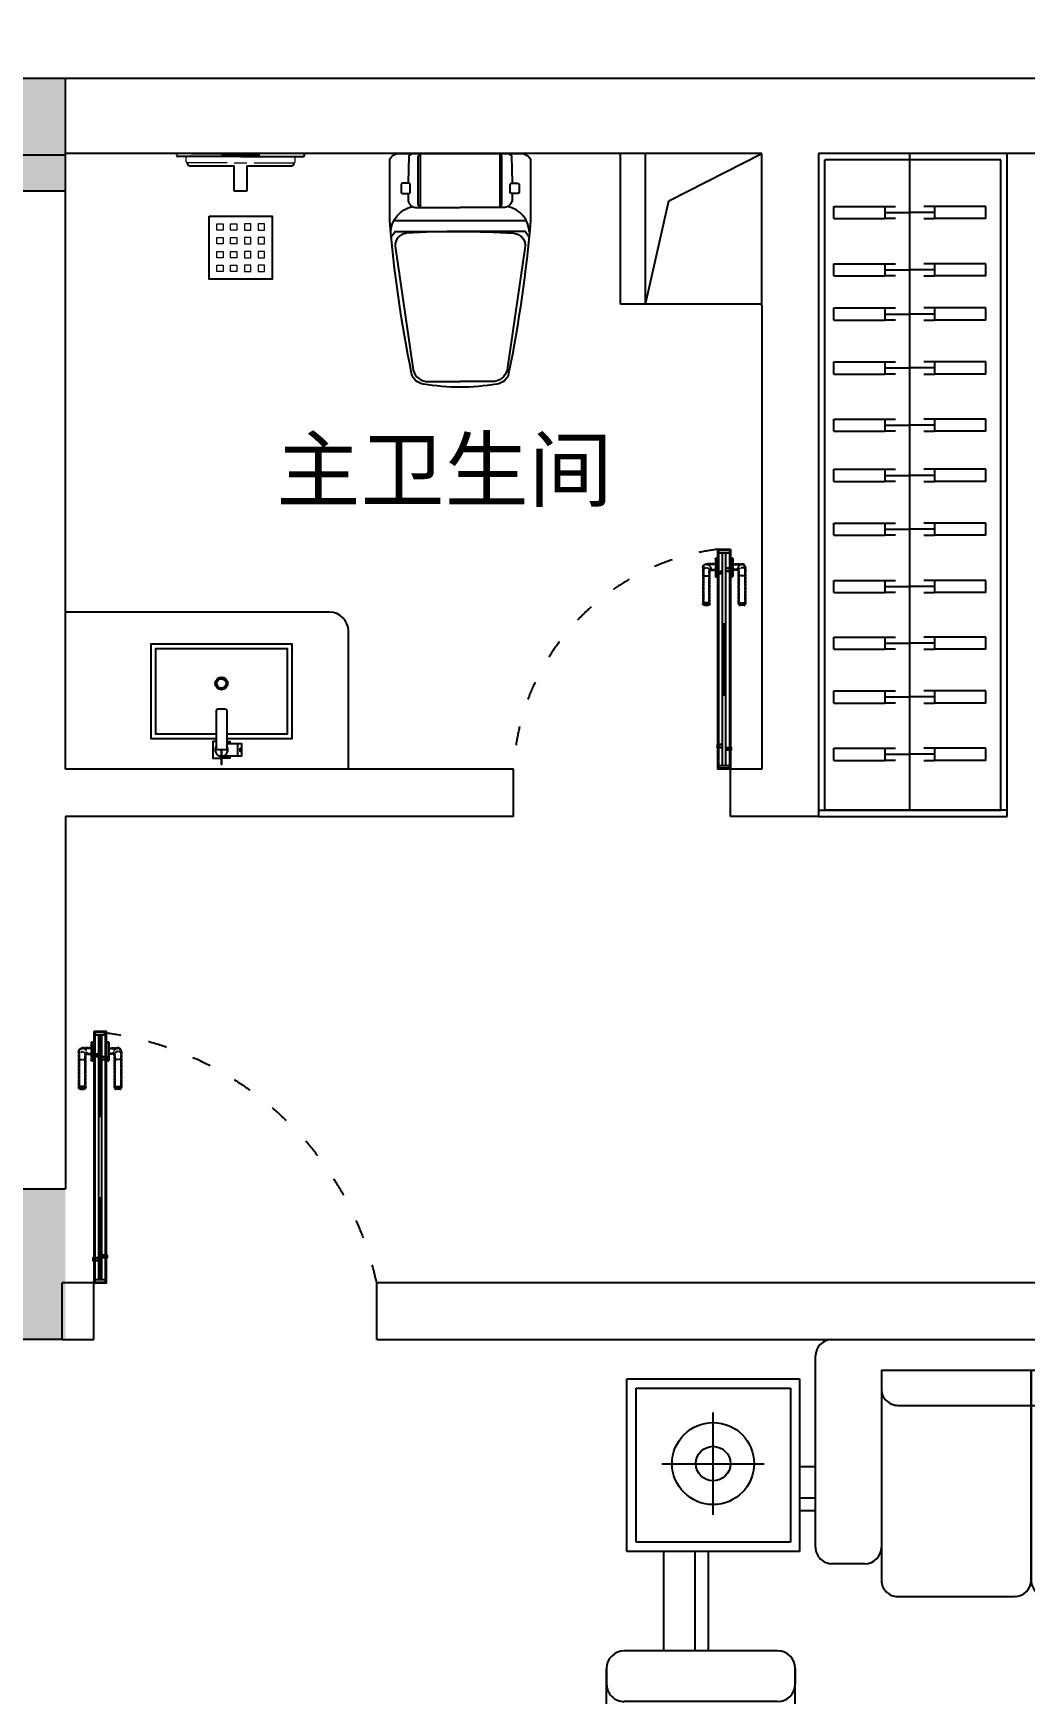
# Model space of a CAD drawing. Header units: millimetres. Extents: x 39175 to 443077, y -41362 to 75939.
# Drawn here: x 417930 to 421083, y 58250 to 63535 of the extents above; entities that cross this region are included whole.
import ezdxf
from ezdxf.enums import TextEntityAlignment as Align

# ---------------------------------------------------------------- set-up
doc = ezdxf.new("R2010")
doc.units = ezdxf.units.MM
doc.linetypes.add('ACAD_ISO03W100', pattern=[30, 12, -18])
doc.linetypes.add('HIDDEN2', pattern=[0.1875, 0.125, -0.0625])
doc.layers.add('016-P平面家具', color=51, linetype='Continuous')
doc.layers.add('8', color=8, linetype='Continuous')
doc.styles.add('ar', font='arial.ttf')
doc.styles.get("Standard").update_dxf_attribs({"font": ''})
doc.styles.get('Standard').set_extended_font_data('NSimSun')
doc.dimstyles.new('ISO-25', dxfattribs={"dimtxt": 220, "dimasz": 50, "dimexe": 50, "dimexo": 0.625, "dimtad": 2, "dimdec": 0, "dimtxsty": 'Standard', "dimblk": 'ARCHTICK', "dimcen": 2.5, "dimdle": 50, "dimclrd": 251, "dimclre": 251, "dimclrt": 51, "dimadec": 0, "dimazin": 0, "dimtfac": 1, "dimtdec": 0, "dimtix": 1, "dimtmove": 2, "dimatfit": 3, "dimfxl": 500, "dimfxlon": 1, "dimarcsym": 0})

# ---------------------------------------------------------------- blocks, each defined once
blk = doc.blocks.new('_ArchTick')
at = {"color": 0, "linetype": 'ByBlock', "const_width": 0.15}
blk.add_lwpolyline([(-0.5, -0.5), (0.5, 0.5)], dxfattribs=at)
blk = doc.blocks.new('*D210')
at = {"color": 251, "lineweight": -2, "transparency": 16777216}
for p, q in [((417872.5, 64759.8), (417872.5, 65309.8)), ((418032.5, 64759.8), (418032.5, 65309.8)), ((417872.5, 65259.8), (417822.5, 65259.8)), ((417872.5, 65259.8), (418032.5, 65259.8)), ((418032.5, 65259.8), (418082.5, 65259.8))]:
    blk.add_line(p, q, dxfattribs=at)
at = {"layer": 'Defpoints', "color": 0, "transparency": 16777216}
for p in [(418032.5, 65259.8), (418032.5, 63392.9), (417872.5, 63032.9)]:
    blk.add_point(p, dxfattribs=at)
at = {"color": 251, "lineweight": -2, "transparency": 16777216, "xscale": 50, "yscale": 50, "zscale": 50}
blk.add_blockref('_ArchTick', (417872.5, 65259.8), dxfattribs=at)
at = {"color": 251, "lineweight": -2, "transparency": 16777216, "xscale": 50, "yscale": 50, "zscale": 50, "rotation": 180}
blk.add_blockref('_ArchTick', (418032.5, 65259.8), dxfattribs=at)
at = {"color": 51, "transparency": 16777216, "insert": (417952.5, 65370.4), "char_height": 220, "attachment_point": 5}
blk.add_mtext('160', dxfattribs=at)
blk = doc.blocks.new('*D211')
at = {"color": 251, "lineweight": -2, "transparency": 16777216}
for p, q in [((418032.5, 64759.8), (418032.5, 65309.8)), ((420247.5, 64759.8), (420247.5, 65309.8)), ((420297.5, 65259.8), (417982.5, 65259.8))]:
    blk.add_line(p, q, dxfattribs=at)
at = {"layer": 'Defpoints', "color": 0, "transparency": 16777216}
for p in [(418032.5, 65259.8), (418032.5, 63392.9), (420247.5, 62667.9)]:
    blk.add_point(p, dxfattribs=at)
at = {"color": 251, "lineweight": -2, "transparency": 16777216, "xscale": 50, "yscale": 50, "zscale": 50, "rotation": 180}
blk.add_blockref('_ArchTick', (418032.5, 65259.8), dxfattribs=at)
at = {"color": 251, "lineweight": -2, "transparency": 16777216, "xscale": 50, "yscale": 50, "zscale": 50}
blk.add_blockref('_ArchTick', (420247.5, 65259.8), dxfattribs=at)
at = {"color": 51, "transparency": 16777216, "insert": (419140, 65370.4), "char_height": 220, "attachment_point": 5}
blk.add_mtext('2215', dxfattribs=at)
blk = doc.blocks.new('*D212')
at = {"color": 251, "lineweight": -2, "transparency": 16777216}
for p, q in [((420247.5, 64519.8), (420247.5, 65069.8)), ((420427.5, 64519.8), (420427.5, 65069.8)), ((420247.5, 65019.8), (420197.5, 65019.8)), ((420247.5, 65019.8), (420427.5, 65019.8)), ((420427.5, 65019.8), (420477.5, 65019.8))]:
    blk.add_line(p, q, dxfattribs=at)
at = {"layer": 'Defpoints', "color": 0, "transparency": 16777216}
for p in [(420427.5, 65019.8), (420427.5, 63152.9), (420247.5, 62667.9)]:
    blk.add_point(p, dxfattribs=at)
at = {"color": 251, "lineweight": -2, "transparency": 16777216, "xscale": 50, "yscale": 50, "zscale": 50}
blk.add_blockref('_ArchTick', (420247.5, 65019.8), dxfattribs=at)
at = {"color": 251, "lineweight": -2, "transparency": 16777216, "xscale": 50, "yscale": 50, "zscale": 50, "rotation": 180}
blk.add_blockref('_ArchTick', (420427.5, 65019.8), dxfattribs=at)
at = {"color": 51, "transparency": 16777216, "insert": (420337.5, 65130.4), "char_height": 220, "attachment_point": 5}
blk.add_mtext('180', dxfattribs=at)
blk = doc.blocks.new('*D213')
at = {"color": 251, "lineweight": -2, "transparency": 16777216}
for p, q in [((420427.5, 64519.8), (420427.5, 65069.8)), ((425322.5, 64519.8), (425322.5, 65069.8)), ((420377.5, 65019.8), (425372.5, 65019.8))]:
    blk.add_line(p, q, dxfattribs=at)
at = {"layer": 'Defpoints', "color": 0, "transparency": 16777216}
for p in [(425322.5, 65019.8), (420427.5, 63152.9), (425322.5, 63152.9)]:
    blk.add_point(p, dxfattribs=at)
at = {"color": 251, "lineweight": -2, "transparency": 16777216, "xscale": 50, "yscale": 50, "zscale": 50, "rotation": 180}
blk.add_blockref('_ArchTick', (420427.5, 65019.8), dxfattribs=at)
at = {"color": 251, "lineweight": -2, "transparency": 16777216, "xscale": 50, "yscale": 50, "zscale": 50}
blk.add_blockref('_ArchTick', (425322.5, 65019.8), dxfattribs=at)
at = {"color": 51, "transparency": 16777216, "insert": (422875, 65130.4), "char_height": 220, "attachment_point": 5}
blk.add_mtext('4895', dxfattribs=at)
blk = doc.blocks.new('*D221')
at = {"color": 251, "lineweight": -2, "transparency": 16777216}
for p, q in [((427361.1, 53082.9), (427361.1, 63442.9)), ((426861.1, 63392.9), (427411.1, 63392.9)), ((426861.1, 53132.9), (427411.1, 53132.9))]:
    blk.add_line(p, q, dxfattribs=at)
at = {"layer": 'Defpoints', "color": 0, "transparency": 16777216}
for p in [(420182.5, 63392.9), (427361.1, 63392.9), (420182.5, 53132.9)]:
    blk.add_point(p, dxfattribs=at)
at = {"color": 251, "lineweight": -2, "transparency": 16777216, "xscale": 50, "yscale": 50, "zscale": 50}
for p, rotation in [((427361.1, 63392.9), 90), ((427361.1, 53132.9), 270)]:
    blk.add_blockref('_ArchTick', p, dxfattribs=dict(at, rotation=rotation))
at = {"color": 51, "transparency": 16777216, "insert": (427471.7, 58262.9), "char_height": 220, "attachment_point": 5, "rotation": 90}
blk.add_mtext('10260', dxfattribs=at)
blk = doc.blocks.new('*D195')
at = {"color": 251, "lineweight": -2, "transparency": 16777216}
for p, q in [((406652.5, 65009.6), (406652.5, 65559.6)), ((425562.5, 65009.6), (425562.5, 65559.6)), ((406602.5, 65509.6), (425612.5, 65509.6))]:
    blk.add_line(p, q, dxfattribs=at)
at = {"layer": 'Defpoints', "color": 0, "transparency": 16777216}
for p in [(425562.5, 65509.6), (406652.5, 63392.9), (425562.5, 63392.9)]:
    blk.add_point(p, dxfattribs=at)
at = {"color": 251, "lineweight": -2, "transparency": 16777216, "xscale": 50, "yscale": 50, "zscale": 50, "rotation": 180}
blk.add_blockref('_ArchTick', (406652.5, 65509.6), dxfattribs=at)
at = {"color": 251, "lineweight": -2, "transparency": 16777216, "xscale": 50, "yscale": 50, "zscale": 50}
blk.add_blockref('_ArchTick', (425562.5, 65509.6), dxfattribs=at)
at = {"color": 51, "transparency": 16777216, "insert": (416107.5, 65620.3), "char_height": 220, "attachment_point": 5}
blk.add_mtext('18910', dxfattribs=at)
blk = doc.blocks.new('tery')
at = {"color": 250}
for p, q in [((445501.7, 189114.4), (445540.6, 189114.4)), ((445501.7, 189114.4), (445501.7, 188951.7)), ((445540.6, 189114.4), (445540.6, 188951.7)), ((445501.7, 188631), (445501.7, 188793.7)), ((445540.6, 188631), (445540.6, 188793.7)), ((445501.7, 188631), (445540.6, 188631))]:
    blk.add_line(p, q, dxfattribs=at)
at = {"color": 51}
for p, q in [((445540.6, 188951.7), (445501.7, 188951.7)), ((445501.7, 188918), (445501.7, 188951.7)), ((445521.2, 188951.7), (445521.2, 188872.7)), ((445540.6, 188951.7), (445540.6, 188918)), ((445521.2, 188793.7), (445521.2, 188872.7)), ((445501.7, 188827.4), (445501.7, 188793.7)), ((445540.6, 188793.7), (445501.7, 188793.7)), ((445540.6, 188793.7), (445540.6, 188827.4))]:
    blk.add_line(p, q, dxfattribs=at)
blk = doc.blocks.new('hghghgjhgmhjkh')
at = {"layer": '016-P平面家具', "ltscale": 10}
h = blk.add_hatch(dxfattribs=at)
h.set_pattern_fill('DOLMIT', color=250, scale=0.3, style=0)
h.set_pattern_definition([(0, (995366.9358, -407035.1008), (0, 1.905), []), (45, (995366.936, -407035.101), (-3.809997403, 3.809997403), [2.694076836, -5.388153673])])
h.paths.add_polyline_path([(42700, 46202.8), (42700, 46192.8), (42959.3, 46192.8), (42959.3, 46202.8)])
h = blk.add_hatch(dxfattribs=at)
h.set_pattern_fill('ANSI34', color=250, scale=1.777778, style=0)
h.set_pattern_definition([(225, (42769.0107, 46220.4648), (0.94281, -0.94281), []), (225, (42768.6964, 46220.4648), (0.94281, -0.94281), []), (225, (42768.3821, 46220.4648), (0.94281, -0.94281), []), (225, (42768.0679, 46220.4648), (0.94281, -0.94281), [])])
h.paths.add_polyline_path([(42760.1, 46204.5), (42761, 46204.5), (42761, 46219.6), (42768.1, 46219.6), (42768.1, 46204.5), (42769, 46204.5), (42769, 46220.5), (42760.1, 46220.5)])
h = blk.add_hatch(dxfattribs=at)
h.set_pattern_fill('DOLMIT', color=250, scale=0.3, style=0)
h.set_pattern_definition([(0, (995885.6025, -407035.1008), (0, 1.905), []), (45, (995885.6025, -407035.101), (-3.809997403, 3.809997403), [2.694076836, -5.388153673])])
h.paths.add_polyline_path([(43218.7, 46202.8), (43218.7, 46192.8), (43478, 46192.8), (43478, 46202.8)])
h = blk.add_hatch(dxfattribs=at)
h.set_pattern_fill('ANSI34', color=250, scale=1.777778, style=0)
h.set_pattern_definition([(315, (43409.0107, 46220.4648), (-0.94281, -0.94281), []), (315, (43409.325, 46220.4648), (-0.94281, -0.94281), []), (315, (43409.6392, 46220.4648), (-0.94281, -0.94281), []), (315, (43409.9535, 46220.4648), (-0.94281, -0.94281), [])])
h.paths.add_polyline_path([(43417.9, 46204.5), (43417, 46204.5), (43417, 46219.6), (43409.9, 46219.6), (43409.9, 46204.5), (43409, 46204.5), (43409, 46220.5), (43417.9, 46220.5)])
h = blk.add_hatch(dxfattribs=at)
h.set_pattern_fill('ANSI34', color=250, scale=1.777778, style=0)
h.set_pattern_definition([(135, (42777.8996, 46175.1315), (0.94281, 0.94281), []), (135, (42777.5853, 46175.1315), (0.94281, 0.94281), []), (135, (42777.271, 46175.1315), (0.94281, 0.94281), []), (135, (42776.9568, 46175.1315), (0.94281, 0.94281), [])])
h.paths.add_polyline_path([(42769, 46191.1), (42769.9, 46191.1), (42769.9, 46176), (42777, 46176), (42777, 46191.1), (42777.9, 46191.1), (42777.9, 46175.1), (42769, 46175.1)])
h = blk.add_hatch(dxfattribs=at)
h.set_pattern_fill('ANSI34', color=250, scale=1.777778, style=0)
h.set_pattern_definition([(45, (43400.1218, 46175.1315), (-0.94281, 0.94281), []), (45, (43400.4361, 46175.1315), (-0.94281, 0.94281), []), (45, (43400.7503, 46175.1315), (-0.94281, 0.94281), []), (45, (43401.0646, 46175.1315), (-0.94281, 0.94281), [])])
h.paths.add_polyline_path([(43409, 46191.1), (43408.1, 46191.1), (43408.1, 46176), (43401, 46176), (43401, 46191.1), (43400.1, 46191.1), (43400.1, 46175.1), (43409, 46175.1)])
at = {"layer": '016-P平面家具', "color": 250, "linetype": 'ByBlock'}
for p, q in [((42692, 46214.8), (43486, 46214.8)), ((42692, 46180.8), (42692, 46214.8)), ((42700, 46180.8), (42700, 46214.8)), ((42700, 46202.8), (43478, 46202.8)), ((42700, 46192.8), (43478, 46192.8)), ((42959.3, 46192.8), (42959.3, 46202.8)), ((43218.7, 46192.8), (43218.7, 46202.8)), ((43478, 46214.8), (43478, 46180.8)), ((43486, 46214.8), (43486, 46180.8)), ((43486, 46180.8), (42692, 46180.8))]:
    blk.add_line(p, q, dxfattribs=at)
at = {"layer": '016-P平面家具', "color": 51, "linetype": 'ByBlock'}
blk.add_lwpolyline([(42689, 46217.8), (43489, 46217.8), (43489, 46177.8), (42689, 46177.8)], close=True, dxfattribs=at)
at = {"layer": '016-P平面家具', "color": 8, "ltscale": 10}
for points in [[(42769, 46202.8), (42769, 46220.5), (42760.1, 46220.5), (42760.1, 46202.8)], [(42768.1, 46202.8), (42768.1, 46219.6), (42761, 46219.6), (42761, 46202.8)], [(42777.9, 46192.8), (42777.9, 46175.1), (42769, 46175.1), (42769, 46192.8)], [(42777, 46192.8), (42777, 46176), (42769.9, 46176), (42769.9, 46192.8)], [(43400.1, 46192.8), (43400.1, 46175.1), (43409, 46175.1), (43409, 46192.8)], [(43401, 46192.8), (43401, 46176), (43408.1, 46176), (43408.1, 46192.8)], [(43409, 46202.8), (43409, 46220.5), (43417.9, 46220.5), (43417.9, 46202.8)], [(43409.9, 46202.8), (43409.9, 46219.6), (43417, 46219.6), (43417, 46202.8)]]:
    blk.add_lwpolyline(points, dxfattribs=at)
blk = doc.blocks.new('2111')
at = {"color": 8, "linetype": 'HIDDEN2', "ltscale": 25}
blk.add_lwpolyline([(679715.9, -358577.4), (679715.9, -358549.1, -0.414214), (679727.5, -358537.4), (679842.5, -358537.4, -0.414214), (679847.5, -358542.4), (679847.5, -358554.8, -0.414214), (679842.5, -358559.8), (679737.9, -358559.8, 0.414214), (679735.9, -358561.8), (679735.9, -358577.4)], format="xyb", dxfattribs=at)
blk.add_lwpolyline([(679757.5, -358585.4), (679697.5, -358585.4), (679697.5, -358579.4, -0.414214), (679699.5, -358577.4), (679755.5, -358577.4, -0.414214), (679757.5, -358579.4)], format="xyb", close=True, dxfattribs=at)
at = {"layer": '8', "color": 250, "linetype": 'HIDDEN2', "ltscale": 1.5}
for p, q in [((679839.5, -358559.8), (679839.5, -358537.4)), ((679844.5, -358559.4), (679844.5, -358537.8)), ((679845.5, -358558.8), (679845.5, -358538.4)), ((679846.1, -358558.3), (679846.1, -358538.9))]:
    blk.add_line(p, q, dxfattribs=at)
blk.add_lwpolyline([(679756, -358585.4), (679699, -358585.4), (679699, -358579.4, -0.414214), (679699.5, -358578.9), (679755.5, -358578.9, -0.414214), (679756, -358579.4)], format="xyb", close=True, dxfattribs=at)
blk.add_lwpolyline([(679717.9, -358577.4), (679717.9, -358549.1, -0.414214), (679727.5, -358539.4), (679845.5, -358539.4), (679845.5, -358557.8), (679737.9, -358557.8, 0.414214), (679733.9, -358561.8), (679733.9, -358577.4)], format="xyb", dxfattribs=at)
for centre, radius, start, end in [((679741.2, -358548.5), 13.1, 122.6197, 245.8556), ((679812.8, -358547.9), 59.5, 169.8168, 191.4777), ((679734.1, -358544.5), 18.8, 194.024, 275.2908)]:
    blk.add_arc(centre, radius, start, end, dxfattribs=at)
blk = doc.blocks.new('gngnbf1891dgh6')
at = {"color": 51}
blk.add_lwpolyline([(-139669.4, 60316, 0.038021), (-139679.6, 60432.3, 0.329423), (-139713.7, 60470.2, 0.029675), (-140201.1, 60539.8), (-140394.7, 60539.8, 0.286999), (-140413.7, 60509.5), (-140413.7, 60316), (-140413.7, 60122.5, 0.286999), (-140394.7, 60092.1), (-140201.1, 60092.1, 0.029675), (-139713.7, 60161.7, 0.329423), (-139679.6, 60199.6, 0.038021)], format="xyb", close=True, dxfattribs=at)
at = {"color": 250}
for points in [[(-140161.9, 60536.4, 0.355319), (-140244.4, 60466.5, -15.471062)], [(-140165.5, 60316, -0.017149), (-140159.6, 60486, -0.406672), (-140118.3, 60523), (-139731.9, 60466.8, -0.332427), (-139687.6, 60425.4), (-139687.6, 60316)], [(-140287.5, 60481.4), (-140268.5, 60481.4, -0.3755), (-140241.7, 60458), (-140241.7, 60316)], [(-140287.5, 60150.5), (-140268.5, 60150.5, 0.3755), (-140241.7, 60173.9), (-140241.7, 60316)], [(-140165.5, 60316, 0.017149), (-140159.6, 60145.9, 0.406672), (-140118.3, 60108.9), (-139731.9, 60165.1, 0.332427), (-139687.6, 60206.5), (-139687.6, 60316)], [(-140161.9, 60095.5, -0.355319), (-140244.4, 60165.4, 15.471062)]]:
    blk.add_lwpolyline(points, format="xyb", dxfattribs=at)
for points in [[(-140200.4, 60526), (-140200.4, 60105.6)], [(-140148, 60534.9), (-140164.7, 60522.7), (-140164.7, 60316)], [(-140414.7, 60466.9), (-140405.8, 60479.2), (-140319.9, 60481.4)], [(-140242.6, 60440.8), (-140250, 60449), (-140404.5, 60449), (-140412.3, 60441.8)], [(-140412.1, 60442.7), (-140243.5, 60442.7)], [(-140148, 60097), (-140164.7, 60109.2), (-140164.7, 60316)], [(-140414.7, 60165), (-140405.8, 60152.7), (-140319.9, 60150.5)], [(-140242.6, 60191.2), (-140250, 60182.9), (-140404.5, 60182.9), (-140412.3, 60190.1)], [(-140412.1, 60189.2), (-140243.5, 60189.2)]]:
    blk.add_lwpolyline(points, dxfattribs=at)
for points in [[(-140290.8, 60474.7), (-140314.3, 60474.7, -0.414214), (-140318.7, 60479.2), (-140318.7, 60499.2, -0.414214), (-140314.3, 60503.7), (-140290.8, 60503.7, -0.414214), (-140286.4, 60499.2), (-140286.4, 60479.2, -0.414214)], [(-140290.8, 60157.2), (-140314.3, 60157.2, 0.414214), (-140318.7, 60152.7), (-140318.7, 60132.7, 0.414214), (-140314.3, 60128.2), (-140290.8, 60128.2, 0.414214), (-140286.4, 60132.7), (-140286.4, 60152.7, 0.414214)]]:
    blk.add_lwpolyline(points, format="xyb", close=True, dxfattribs=at)
blk = doc.blocks.new('SFGG')
at = {"color": 51, "lineweight": -3}
for p, q in [((116294.8, -74747.1), (116294.8, -74667.1)), ((116294.8, -74667.1), (116334.8, -74667.1)), ((116334.8, -74667.1), (116334.8, -74747.1)), ((116111.2, -74781.1), (116111.2, -74783.1)), ((116314.4, -74777.1), (116114.4, -74777.1)), ((116294.8, -74747.1), (116154.8, -74747.1)), ((116256.9, -74781.1), (116256.9, -74783.1)), ((116256.9, -74783.1), (116372, -74783.1)), ((116314.4, -74777.1), (116514.4, -74777.1)), ((116474.8, -74747.1), (116334.8, -74747.1)), ((116372, -74781.1), (116372, -74783.1)), ((116115.2, -74787.1), (116252.9, -74787.1)), ((116472.4, -74787.1), (116376, -74787.1)), ((116472.4, -74787.1), (116514.4, -74787.1))]:
    blk.add_line(p, q, dxfattribs=at)
at = {"color": 250, "linetype": 'ByBlock', "lineweight": 15}
for p, q in [((116141.7, -74761.1), (116141.7, -74773.1)), ((116271.5, -74757.1), (116144.8, -74757.1)), ((116334.8, -74757.1), (116294.8, -74757.1)), ((116357.3, -74757.1), (116484, -74757.1)), ((116488, -74761.1), (116488, -74773.1))]:
    blk.add_line(p, q, dxfattribs=at)
at = {"color": 251, "linetype": 'ByBlock', "lineweight": 15}
for p, q in [((116144.8, -74757.1), (116144.8, -74757.2)), ((116484.8, -74757.1), (116484.8, -74757.2))]:
    blk.add_line(p, q, dxfattribs=at)
at = {"color": 51, "lineweight": -3}
blk.add_lwpolyline([(116414.8, -74587.1), (116214.8, -74587.1), (116214.8, -74387.1), (116414.8, -74387.1)], close=True, dxfattribs=at)
at = {"color": 250, "linetype": 'ByBlock', "lineweight": 15}
for points in [[(116238.8, -74431.2), (116258.8, -74431.2), (116258.8, -74411.2), (116238.8, -74411.2)], [(116282.8, -74431.2), (116302.8, -74431.2), (116302.8, -74411.2), (116282.8, -74411.2)], [(116346.8, -74431.2), (116326.8, -74431.2), (116326.8, -74411.2), (116346.8, -74411.2)], [(116390.8, -74431.2), (116370.8, -74431.2), (116370.8, -74411.2), (116390.8, -74411.2)], [(116238.8, -74475.2), (116258.8, -74475.2), (116258.8, -74455.2), (116238.8, -74455.2)], [(116282.8, -74475.2), (116302.8, -74475.2), (116302.8, -74455.2), (116282.8, -74455.2)], [(116346.8, -74475.2), (116326.8, -74475.2), (116326.8, -74455.2), (116346.8, -74455.2)], [(116390.8, -74475.2), (116370.8, -74475.2), (116370.8, -74455.2), (116390.8, -74455.2)], [(116238.8, -74519.2), (116258.8, -74519.2), (116258.8, -74499.2), (116238.8, -74499.2)], [(116282.8, -74519.2), (116302.8, -74519.2), (116302.8, -74499.2), (116282.8, -74499.2)], [(116346.8, -74519.2), (116326.8, -74519.2), (116326.8, -74499.2), (116346.8, -74499.2)], [(116390.8, -74519.2), (116370.8, -74519.2), (116370.8, -74499.2), (116390.8, -74499.2)], [(116238.8, -74563.1), (116258.8, -74563.1), (116258.8, -74543.1), (116238.8, -74543.1)], [(116282.8, -74563.1), (116302.8, -74563.1), (116302.8, -74543.1), (116282.8, -74543.1)], [(116346.8, -74563.1), (116326.8, -74563.1), (116326.8, -74543.1), (116346.8, -74543.1)], [(116390.8, -74563.1), (116370.8, -74563.1), (116370.8, -74543.1), (116390.8, -74543.1)]]:
    blk.add_lwpolyline(points, close=True, dxfattribs=at)
at = {"color": 51, "lineweight": -3}
for centre, radius, start, end in [((116115.2, -74781.1), 4, 90, 180), ((116115.2, -74783.1), 4, 180, 270), ((116154.8, -74757.1), 10, 90, 180), ((116252.9, -74781.1), 4, 0, 90), ((116252.9, -74783.1), 4, 270, 0), ((116376, -74781.1), 4, 90, 180), ((116376, -74783.1), 4, 180, 270), ((116474.8, -74757.1), 10, 0, 90), ((116514.4, -74781.1), 4, 0, 90), ((116514.4, -74783.1), 4, 270, 0)]:
    blk.add_arc(centre, radius, start, end, dxfattribs=at)
at = {"color": 250, "linetype": 'ByBlock', "lineweight": 15}
for centre, start, end in [((116145.7, -74761.1), 90, 180), ((116145.7, -74773.1), 180, 270), ((116484, -74761.1), 0, 90), ((116484, -74773.1), 270, 0)]:
    blk.add_arc(centre, 4, start, end, dxfattribs=at)
blk = doc.blocks.new('dhgfh')
at = {"color": 51}
blk.add_line((30653.7, 67959.2, 0), (30653.7, 67918.4, 0), dxfattribs=at)
blk.add_lwpolyline([(30619.2, 67974.8), (30827.6, 67974.8), (30827.6, 68274.8), (30377.6, 68274.8), (30377.6, 67974.8), (30586.2, 67974.8)], dxfattribs=at)
at = {"color": 250}
blk.add_lwpolyline([(30619.2, 67989.8), (30812.6, 67989.8), (30812.6, 68259.8), (30392.6, 68259.8), (30392.6, 67989.8), (30586.2, 67989.8)], dxfattribs=at)
at = {"color": 51, "elevation": 0}
blk.add_lwpolyline([(30591.2, 68068.8), (30614.2, 68068.8, -0.414214), (30619.2, 68063.8), (30619.2, 67938.8), (30586.2, 67938.8), (30586.2, 68063.8, -0.414214)], format="xyb", close=True, dxfattribs=at)
for points in [[(30586.2, 67964.8), (30574.7, 67964.8), (30574.7, 67912.3), (30601.5, 67912.3)], [(30601.5, 67938.8), (30601.5, 67892.9), (30603.9, 67892.9), (30603.9, 67938.8)], [(30619.2, 67959.2), (30665.7, 67959.2), (30665.7, 67918.4), (30603.9, 67918.4)], [(30629, 67918.4), (30629, 67912.3), (30603.9, 67912.3)], [(30619.2, 67964.8), (30629, 67964.8), (30629, 67959.2)]]:
    blk.add_lwpolyline(points, dxfattribs=at)
blk.add_lwpolyline([(30661.7, 67943.9), (30663.9, 67943.9), (30663.9, 67933.6), (30661.7, 67933.6)], close=True, dxfattribs=at)
at = {"color": 51}
blk.add_circle((30602.6, 68149.8), 20, dxfattribs=at)
at = {"color": 250}
blk.add_circle((30602.6, 68149.8), 15, dxfattribs=at)
at = {"color": 51}
for start, end in [(143.9286, 266.7112), (273.2896, 36.0713)]:
    blk.add_arc((30602.7, 67938.8, 0), 20.4, start, end, dxfattribs=at)
blk = doc.blocks.new('hgfhjgdjhgjkgk')
at = {"layer": '016-P平面家具', "ltscale": 10}
h = blk.add_hatch(dxfattribs=at)
h.set_pattern_fill('ANSI34', color=250, scale=1.777778, style=0)
h.set_pattern_definition([(225, (42806.6198, 46109.81), (0.94281, -0.94281), []), (225, (42806.3055, 46109.81), (0.94281, -0.94281), []), (225, (42805.9913, 46109.81), (0.94281, -0.94281), []), (225, (42805.677, 46109.81), (0.94281, -0.94281), [])])
h.paths.add_polyline_path([(42797.7, 46093.8), (42798.6, 46093.8), (42798.6, 46108.9), (42805.7, 46108.9), (42805.7, 46093.8), (42806.6, 46093.8), (42806.6, 46109.8), (42797.7, 46109.8)])
h = blk.add_hatch(dxfattribs=at)
h.set_pattern_fill('DOLMIT', color=250, scale=0.3, style=0)
h.set_pattern_definition([(0, (42974.1673, 46082.1434), (0, 1.905), []), (45, (42974.1673, 46082.1434), (-3.81, 3.81), [2.69408, -5.38815])])
h.paths.add_polyline_path([(43200.2, 46082.1), (43200.2, 46092.1), (42974.2, 46092.1), (42974.2, 46082.1)])
h = blk.add_hatch(dxfattribs=at)
h.set_pattern_fill('ANSI34', color=250, scale=1.777778, style=0)
h.set_pattern_definition([(315, (43367.7149, 46109.81), (-0.94281, -0.94281), []), (315, (43368.0291, 46109.81), (-0.94281, -0.94281), []), (315, (43368.3434, 46109.81), (-0.94281, -0.94281), []), (315, (43368.6577, 46109.81), (-0.94281, -0.94281), [])])
h.paths.add_polyline_path([(43376.6, 46093.8), (43375.7, 46093.8), (43375.7, 46108.9), (43368.6, 46108.9), (43368.6, 46093.8), (43367.7, 46093.8), (43367.7, 46109.8), (43376.6, 46109.8)])
h = blk.add_hatch(dxfattribs=at)
h.set_pattern_fill('ANSI34', color=250, scale=1.777778, style=0)
h.set_pattern_definition([(135, (42815.5087, 46064.4767), (0.94281, 0.94281), []), (135, (42815.1944, 46064.4767), (0.94281, 0.94281), []), (135, (42814.8802, 46064.4767), (0.94281, 0.94281), []), (135, (42814.5659, 46064.4767), (0.94281, 0.94281), [])])
h.paths.add_polyline_path([(42806.6, 46080.5), (42807.5, 46080.5), (42807.5, 46065.4), (42814.6, 46065.4), (42814.6, 46080.5), (42815.5, 46080.5), (42815.5, 46064.5), (42806.6, 46064.5)])
h = blk.add_hatch(dxfattribs=at)
h.set_pattern_fill('ANSI34', color=250, scale=1.777778, style=0)
h.set_pattern_definition([(45, (43358.826, 46064.4767), (-0.94281, 0.94281), []), (45, (43359.1402, 46064.4767), (-0.94281, 0.94281), []), (45, (43359.4545, 46064.4767), (-0.94281, 0.94281), []), (45, (43359.7688, 46064.4767), (-0.94281, 0.94281), [])])
h.paths.add_polyline_path([(43367.7, 46080.5), (43366.8, 46080.5), (43366.8, 46065.4), (43359.7, 46065.4), (43359.7, 46080.5), (43358.8, 46080.5), (43358.8, 46064.5), (43367.7, 46064.5)])
at = {"layer": '016-P平面家具', "color": 250, "linetype": 'ByBlock'}
for p, q in [((42740.2, 46104.1), (43434.2, 46104.1)), ((42740.2, 46070.1), (42740.2, 46104.1)), ((42748.2, 46070.1), (42748.2, 46104.1)), ((43426.2, 46092.1), (42748.2, 46092.1)), ((42974.2, 46082.1), (42974.2, 46092.1)), ((43200.2, 46082.1), (43200.2, 46092.1)), ((43426.2, 46104.1), (43426.2, 46070.1)), ((43434.2, 46104.1), (43434.2, 46070.1)), ((43434.2, 46070.1), (42740.2, 46070.1)), ((43426.2, 46082.1), (42748.2, 46082.1))]:
    blk.add_line(p, q, dxfattribs=at)
at = {"layer": '016-P平面家具', "color": 51, "linetype": 'ByBlock'}
blk.add_lwpolyline([(42737.2, 46107.1), (43437.2, 46107.1), (43437.2, 46067.1), (42737.2, 46067.1)], close=True, dxfattribs=at)
at = {"layer": '016-P平面家具', "color": 8, "ltscale": 10}
for points in [[(42806.6, 46092.1), (42806.6, 46109.8), (42797.7, 46109.8), (42797.7, 46092.1)], [(42805.7, 46092.1), (42805.7, 46108.9), (42798.6, 46108.9), (42798.6, 46092.1)], [(43367.7, 46092.1), (43367.7, 46109.8), (43376.6, 46109.8), (43376.6, 46092.1)], [(43368.6, 46092.1), (43368.6, 46108.9), (43375.7, 46108.9), (43375.7, 46092.1)], [(42815.5, 46082.1), (42815.5, 46064.5), (42806.6, 46064.5), (42806.6, 46082.1)], [(42814.6, 46082.1), (42814.6, 46065.4), (42807.5, 46065.4), (42807.5, 46082.1)], [(43358.8, 46082.1), (43358.8, 46064.5), (43367.7, 46064.5), (43367.7, 46082.1)], [(43359.7, 46082.1), (43359.7, 46065.4), (43366.8, 46065.4), (43366.8, 46082.1)]]:
    blk.add_lwpolyline(points, dxfattribs=at)
blk = doc.blocks.new('海龙工具_2014102820235788')
at = {"layer": '016-P平面家具', "color": 51, "ltscale": 120}
for p, q in [((674.5, 1599.6), (125.4, 1599.6)), ((125.4, 1599.6), (125.4, 1050.4)), ((674.5, 1050.4), (674.5, 1599.6)), ((1750.7, 1419.2), (1600.4, 1419.2)), ((125.4, 1050.4), (674.5, 1050.4)), ((52.4, 1000), (661, 1000)), ((0, -947.6), (0, 947.6)), ((713.4, 947.6), (713.4, 842.8)), ((98.9, 790.5), (98.9, -790.5)), ((661, 790.5), (98.9, 790.5)), ((661, 790.5), (98.9, 790.5)), ((98.9, 790.5), (98.9, 314.3)), ((765.8, 790.5), (661, 790.5)), ((818.1, 366.7), (818.1, 738.1)), ((765.8, 314.3), (98.9, 314.3)), ((765.8, 314.3), (98.9, 314.3)), ((98.9, 314.3), (765.8, 314.3)), ((98.9, 314.3), (765.8, 314.3)), ((98.9, 314.3), (98.9, -314.3)), ((818.1, -261.9), (818.1, 261.9)), ((98.9, -314.3), (98.9, -790.5)), ((98.9, -314.3), (765.8, -314.3)), ((765.8, -314.3), (98.9, -314.3)), ((818.1, -738.1), (818.1, -366.7)), ((98.9, -790.5), (661, -790.5)), ((98.9, -790.5), (661, -790.5)), ((661, -790.5), (765.8, -790.5)), ((713.4, -842.8), (713.4, -947.6)), ((661, -1000), (52.4, -1000)), ((125.4, -1599.6), (125.4, -1050.4)), ((125.4, -1050.4), (674.5, -1050.4)), ((674.5, -1050.4), (674.5, -1599.6)), ((2284, -1064.4), (1047.1, -1064.4)), ((1047.1, -1064.4), (1096.2, -1064.4)), ((1047.1, -1064.4), (1096.2, -1064.4)), ((2284, -1064.4), (2226.7, -1064.4)), ((990.8, -1120.6), (990.8, -1608.1)), ((990.8, -1120.6), (990.8, -1608.1)), ((1152.4, -1120.6), (1152.4, -1608.1)), ((1152.4, -1120.6), (1152.4, -1608.1)), ((2170.5, -1120.6), (2170.5, -1608.1)), ((2340.3, -1120.6), (2340.3, -1608.1)), ((674.5, -1599.6), (125.4, -1599.6)), ((2284, -1664.4), (1047.1, -1664.4)), ((1047.1, -1664.4), (1096.2, -1664.4)), ((1047.1, -1664.4), (1096.2, -1664.4)), ((2284, -1664.4), (2226.7, -1664.4))]:
    blk.add_line(p, q, dxfattribs=at)
at = {"layer": '016-P平面家具', "color": 250, "ltscale": 120}
for p, q in [((645.2, 1570.3), (154.7, 1570.3)), ((154.7, 1570.3), (154.7, 1079.7)), ((645.2, 1079.7), (645.2, 1570.3)), ((397, 1162.8), (397, 1488.7)), ((557.9, 1325.7), (232, 1325.7)), ((1750.7, 1319.2), (1600.4, 1319.2)), ((1600.4, 1279.2), (1750.7, 1279.2)), ((154.7, 1079.7), (645.2, 1079.7)), ((154.7, -1079.7), (645.2, -1079.7)), ((154.7, -1570.3), (154.7, -1079.7)), ((645.2, -1079.7), (645.2, -1570.3)), ((397, -1162.8), (397, -1488.7)), ((557.9, -1325.7), (232, -1325.7)), ((645.2, -1570.3), (154.7, -1570.3))]:
    blk.add_line(p, q, dxfattribs=at)
at = {"layer": '016-P平面家具', "color": 51, "ltscale": 120}
for points in [[(1000.4, 1047), (1000.4, 1647), (1600.4, 1647), (1600.4, 1047)], [(1750.7, 1047), (1750.7, 1647), (2350.7, 1647), (2350.7, 1047)], [(1188.1, 450), (1188.1, -450), (2088.1, -450), (2088.1, 450)]]:
    blk.add_lwpolyline(points, close=True, dxfattribs=at)
at = {"layer": '016-P平面家具', "color": 51}
for points in [[(674.5, 1419.2), (1000.4, 1419.2)], [(403.9, 1000), (403.9, 1050.4)], [(403.9, -1050.4), (403.9, -1000)], [(990.7, -1482.8), (674.5, -1482.8)]]:
    blk.add_lwpolyline(points, dxfattribs=at)
at = {"layer": '016-P平面家具', "color": 51, "ltscale": 120}
blk.add_lwpolyline([(2350.7, 1419.2), (2760.1, 1419.2), (2760.1, -1482.5), (2340.4, -1482.5)], dxfattribs=at)
at = {"layer": '016-P平面家具', "color": 250, "ltscale": 120}
for points in [[(674.5, 1319.2), (1000.4, 1319.2)], [(674.5, 1279.2), (1000.4, 1279.2)], [(2350.7, 1319.2), (2660.1, 1319.2), (2660.1, -567.5)], [(2350.7, 1279.2), (2620.1, 1279.2), (2620.1, -567.5)], [(503.9, 1000), (503.9, 1050.4)], [(543.9, 1000), (543.9, 1050.4)], [(2620.1, -567.5), (2620.1, -1340.7), (2340.5, -1340.7)], [(2660.1, -567.5), (2660.1, -1380.7), (2340.5, -1380.7)], [(2660.1, -567.5), (2660.1, -1382.5)], [(503.9, -1050.4), (503.9, -1000)], [(543.9, -1050.4), (543.9, -1000)], [(990.7, -1340.7), (674.5, -1340.7)], [(990.7, -1382.8), (674.5, -1382.8)]]:
    blk.add_lwpolyline(points, dxfattribs=at)
blk.add_lwpolyline([(157.2, -790.5, 0.414214), (209.5, -738.1), (209.5, 738.1, 0.414214), (157.2, 790.5), (98.9, 790.5), (98.9, -790.5)], format="xyb", close=True, dxfattribs=at)
blk.add_lwpolyline([(1218.1, 420), (1218.1, -420), (2058.1, -420), (2058.1, 420)], close=True, dxfattribs=at)
at = {"layer": '016-P平面家具', "color": 51, "ltscale": 120}
for centre in [(394.9, 1325.7), (394.9, -1325.7)]:
    blk.add_circle(centre, 130.4, dxfattribs=at)
at = {"layer": '016-P平面家具', "color": 250, "ltscale": 120}
for centre in [(394.9, 1325.7), (394.9, -1325.7)]:
    blk.add_circle(centre, 55, dxfattribs=at)
at = {"layer": '016-P平面家具', "color": 51, "ltscale": 120}
for centre, radius, start, end in [((52.4, 947.6), 52.4, 90, 180), ((661, 947.6), 52.4, 0, 90), ((661, 842.8), 52.4, 270, 0), ((765.8, 738.1), 52.4, 0, 90), ((765.8, 366.7), 52.4, 270, 0), ((765.8, 366.7), 52.4, 270, 0), ((765.8, 261.9), 52.4, 0, 90), ((765.8, 261.9), 52.4, 0, 90), ((765.8, -261.9), 52.4, 270, 0), ((765.8, -261.9), 52.4, 270, 0), ((765.8, -366.7), 52.4, 0, 90), ((765.8, -738.1), 52.4, 270, 0), ((765.8, -738.1), 52.4, 270, 0), ((661, -842.8), 52.4, 0, 90), ((52.4, -947.6), 52.4, 180, 270), ((661, -947.6), 52.4, 270, 0), ((1047.1, -1120.6), 56.3, 90, 180), ((1047.1, -1120.6), 56.3, 90, 180), ((1096.2, -1120.6), 56.3, 0, 90), ((1096.2, -1120.6), 56.3, 0, 90), ((2226.7, -1120.6), 56.3, 90, 180), ((2284, -1120.6), 56.3, 0, 90), ((1047.1, -1608.1), 56.3, 180, 270), ((1047.1, -1608.1), 56.3, 180, 270), ((1096.2, -1608.1), 56.3, 270, 0), ((1096.2, -1608.1), 56.3, 270, 0), ((2226.7, -1608.1), 56.3, 180, 270), ((2284, -1608.1), 56.3, 270, 0)]:
    blk.add_arc(centre, radius, start, end, dxfattribs=at)

msp = doc.modelspace()

# ---------------------------------------------------------------- hatches: boundary and pattern name
h = msp.add_hatch(color=8)
h.dxf.hatch_style = 1
h.paths.add_polyline_path([(413022.3, 63392.9), (412512.3, 63392.9), (412512.3, 63032.9), (412842.3, 63032.9), (413022.3, 63032.9)])
h.paths.add_polyline_path([(418027.3, 63392.9), (417522.3, 63392.9), (417522.3, 63032.9), (418027.3, 63032.9)])
h.paths.add_polyline_path([(413262.3, 59807.9), (412842.3, 59807.9), (412792.3, 59807.9), (412792.3, 59377.9), (413262.3, 59377.9)])
h.paths.add_polyline_path([(418032.5, 59857.9), (417527.3, 59857.9), (417527.3, 59377.9), (418032.5, 59377.9)])
h.paths.add_polyline_path([(424037.3, 59837.9), (423537.3, 59837.9), (423537.3, 59377.9), (424037.3, 59377.9)])
h.paths.add_polyline_path([(424037.3, 63392.9), (423537.3, 63392.9), (423537.3, 63032.9), (424037.3, 63032.9)])
h.paths.add_polyline_path([(408782.5, 63392.9), (408272.5, 63392.9), (408272.5, 63032.9), (408782.5, 63032.9)])
h.paths.add_polyline_path([(408772.3, 58722.9), (408267.3, 58722.9), (408267.3, 58277.9), (408772.3, 58277.9)])

# ---------------------------------------------------------------- linework, layer by layer
for p, q in [((406652.5, 63392.9), (425562.5, 63392.9)), ((418032.5, 61192.9), (418032.5, 63392.9)), ((413027.5, 63147.9), (418032.5, 63147.9)), ((419877.5, 63152.9), (418032.5, 63152.9)), ((420247.5, 63152.9), (419877.5, 63152.9)), ((419877.5, 62672.9), (419877.5, 63152.9)), ((420247.5, 62667.9), (420247.5, 63152.9)), ((423542.5, 63152.9), (420427.5, 63152.9)), ((420427.5, 63152.9), (420427.5, 61042.9)), ((418032.5, 63032.9), (417527.5, 63032.9)), ((420247.5, 62672.9), (419877.5, 62672.9)), ((420247.5, 62667.9), (420247.5, 61192.9)), ((419457.5, 61192.9), (418032.5, 61192.9)), ((419457.5, 61042.9), (419457.5, 61192.9)), ((420247.5, 61192.9), (420147.5, 61192.9)), ((420147.5, 61042.9), (420147.5, 61192.9)), ((419457.5, 61042.9), (418032.5, 61042.9)), ((418032.5, 61042.9), (418032.5, 59857.9)), ((420427.5, 61042.9), (420147.5, 61042.9)), ((417527.5, 59857.9), (418032.5, 59857.9)), ((418122.5, 59557.9), (418022.5, 59557.9)), ((418022.5, 59377.9), (418022.5, 59557.9)), ((418122.5, 59377.9), (418122.5, 59557.9)), ((423542.5, 59557.9), (419022.5, 59557.9)), ((419022.5, 59377.9), (419022.5, 59557.9)), ((418022.5, 59377.9), (414267.5, 59377.9)), ((418022.5, 59377.9), (418122.5, 59377.9)), ((419022.5, 59377.9), (424042.5, 59377.9))]:
    msp.add_line(p, q)
at = {"color": 2}
for p, q in [((419797.5, 62672.9), (419797.5, 63152.9)), ((419877.5, 62672.9), (419797.5, 62672.9))]:
    msp.add_line(p, q, dxfattribs=at)
at = {"color": 51}
for p, q in [((418872.5, 61692.9), (418032.5, 61692.9)), ((418932.5, 61192.9), (418932.5, 61632.9))]:
    msp.add_line(p, q, dxfattribs=at)
msp.add_lwpolyline([(419877.5, 62672.9), (419951, 63002.5), (420247.5, 63152.9)])
msp.add_arc((418872.5, 61632.9), 60, 0, 90, dxfattribs=at)
at = {"layer": '016-P平面家具', "color": 250}
for p, q in [((421007.5, 63132.9), (420447.5, 63132.9)), ((420447.5, 61062.9), (420447.5, 63132.9)), ((420717.5, 61062.9), (420717.5, 63152.9)), ((421007.5, 61062.9), (421007.5, 63132.9)), ((420427.5, 61062.9), (421007.5, 61062.9)), ((421027.5, 61062.9), (420447.5, 61062.9))]:
    msp.add_line(p, q, dxfattribs=at)
at = {"layer": '016-P平面家具', "color": 51}
for p, q in [((421027.5, 61042.9), (421027.5, 63152.9)), ((420427.5, 61042.9), (421027.5, 61042.9))]:
    msp.add_line(p, q, dxfattribs=at)
at = {"layer": '016-P平面家具', "color": 250, "linetype": 'ACAD_ISO03W100', "ltscale": 5}
for centre, radius, start, end in [((420199.8, 61155.4), 743.3, 97.1342, 177.108), ((418023.8, 59340.7), 1022, 12.2709, 84.462)]:
    msp.add_arc(centre, radius, start, end, dxfattribs=at)

# ---------------------------------------------------------------- block references
at = {"layer": '016-P平面家具', "color": 250, "rotation": 180}
msp.add_blockref('SFGG', (534904.3, -11634.2), dxfattribs=at)
at = {"layer": '016-P平面家具', "xscale": -1, "rotation": 90}
for name, p in [('gngnbf1891dgh6', (479603.6, -77260.8)), ('2111', (61522, 741562.3)), ('2111', (59537, 740022.3))]:
    msp.add_blockref(name, p, dxfattribs=at)
at = {"layer": '016-P平面家具', "color": 250, "extrusion": (0, 0, -1), "zscale": -1, "rotation": 90}
for p in [(-231844.8, -382556.4), (-231844.8, -383050.9), (-231844.8, -383564.1), (-231844.8, -384098.2)]:
    msp.add_blockref('tery', p, dxfattribs=at)
at = {"layer": '016-P平面家具', "extrusion": (0, 0, -1), "zscale": -1, "rotation": 90}
for p in [(-231844.8, -382738.7), (-231844.8, -382879.6), (-231844.8, -383233.2), (-231844.8, -383392.9), (-231844.8, -383746.5), (-231844.8, -383926.9), (-231844.8, -384280.6)]:
    msp.add_blockref('tery', p, dxfattribs=at)
at = {"layer": '016-P平面家具', "color": 0, "linetype": 'ByBlock', "rotation": 270}
msp.add_blockref('hgfhjgdjhgjkgk', (374040.3, 104630.1), dxfattribs=at)
at = {"layer": '016-P平面家具', "rotation": 270}
for p in [(778732.9, 741562.3), (776747.9, 740022.3)]:
    msp.add_blockref('2111', p, dxfattribs=at)
at = {"layer": '016-P平面家具'}
msp.add_blockref('dhgfh', (387926.1, -6683.8), dxfattribs=at)
at = {"layer": '016-P平面家具', "color": 0, "linetype": 'ByBlock', "xscale": -1, "rotation": 90}
msp.add_blockref('hghghgjhgmhjkh', (464340.3, 103046.9), dxfattribs=at)
at = {"layer": '016-P平面家具', "color": 6, "ltscale": 10, "rotation": 270}
msp.add_blockref('海龙工具_2014102820235788', (421417.9, 59377.9), dxfattribs=at)

# ---------------------------------------------------------------- texts
at = {"color": 2, "style": 'ar', "flags": 8}
msp.add_attdef('主卫生间', text='原始结构图', height=196, dxfattribs=at).set_placement((419238.1, 62150.1), align=Align.MIDDLE)

# ---------------------------------------------------------------- dimensions: what is measured, and where the dimension line sits
for base, p1, p2, picture, middle in [((425562.5, 65509.6), (406652.5, 63392.9), (425562.5, 63392.9), '*D195', (416107.5, 65620.3)), ((418032.5, 65259.8), (417872.5, 63032.9), (418032.5, 63392.9), '*D210', (417952.5, 65370.4)), ((418032.5, 65259.8), (420247.5, 62667.9), (418032.5, 63392.9), '*D211', (419140, 65370.4)), ((420427.5, 65019.8), (420247.5, 62667.9), (420427.5, 63152.9), '*D212', (420337.5, 65130.4)), ((425322.5, 65019.8), (420427.5, 63152.9), (425322.5, 63152.9), '*D213', (422875, 65130.4))]:
    dim = msp.add_linear_dim(base=base, p1=p1, p2=p2, dimstyle='ISO-25')
    dim.commit()
    dim.dimension.update_dxf_attribs({"geometry": picture, "text_midpoint": middle})
dim = msp.add_linear_dim(base=(427361.1, 63392.9), p1=(420182.5, 53132.9), p2=(420182.5, 63392.9), angle=90, dimstyle='ISO-25')
dim.commit()
dim.dimension.update_dxf_attribs({"geometry": '*D221', "text_midpoint": (427471.7, 58262.9)})

doc.saveas('drawing.dxf')
